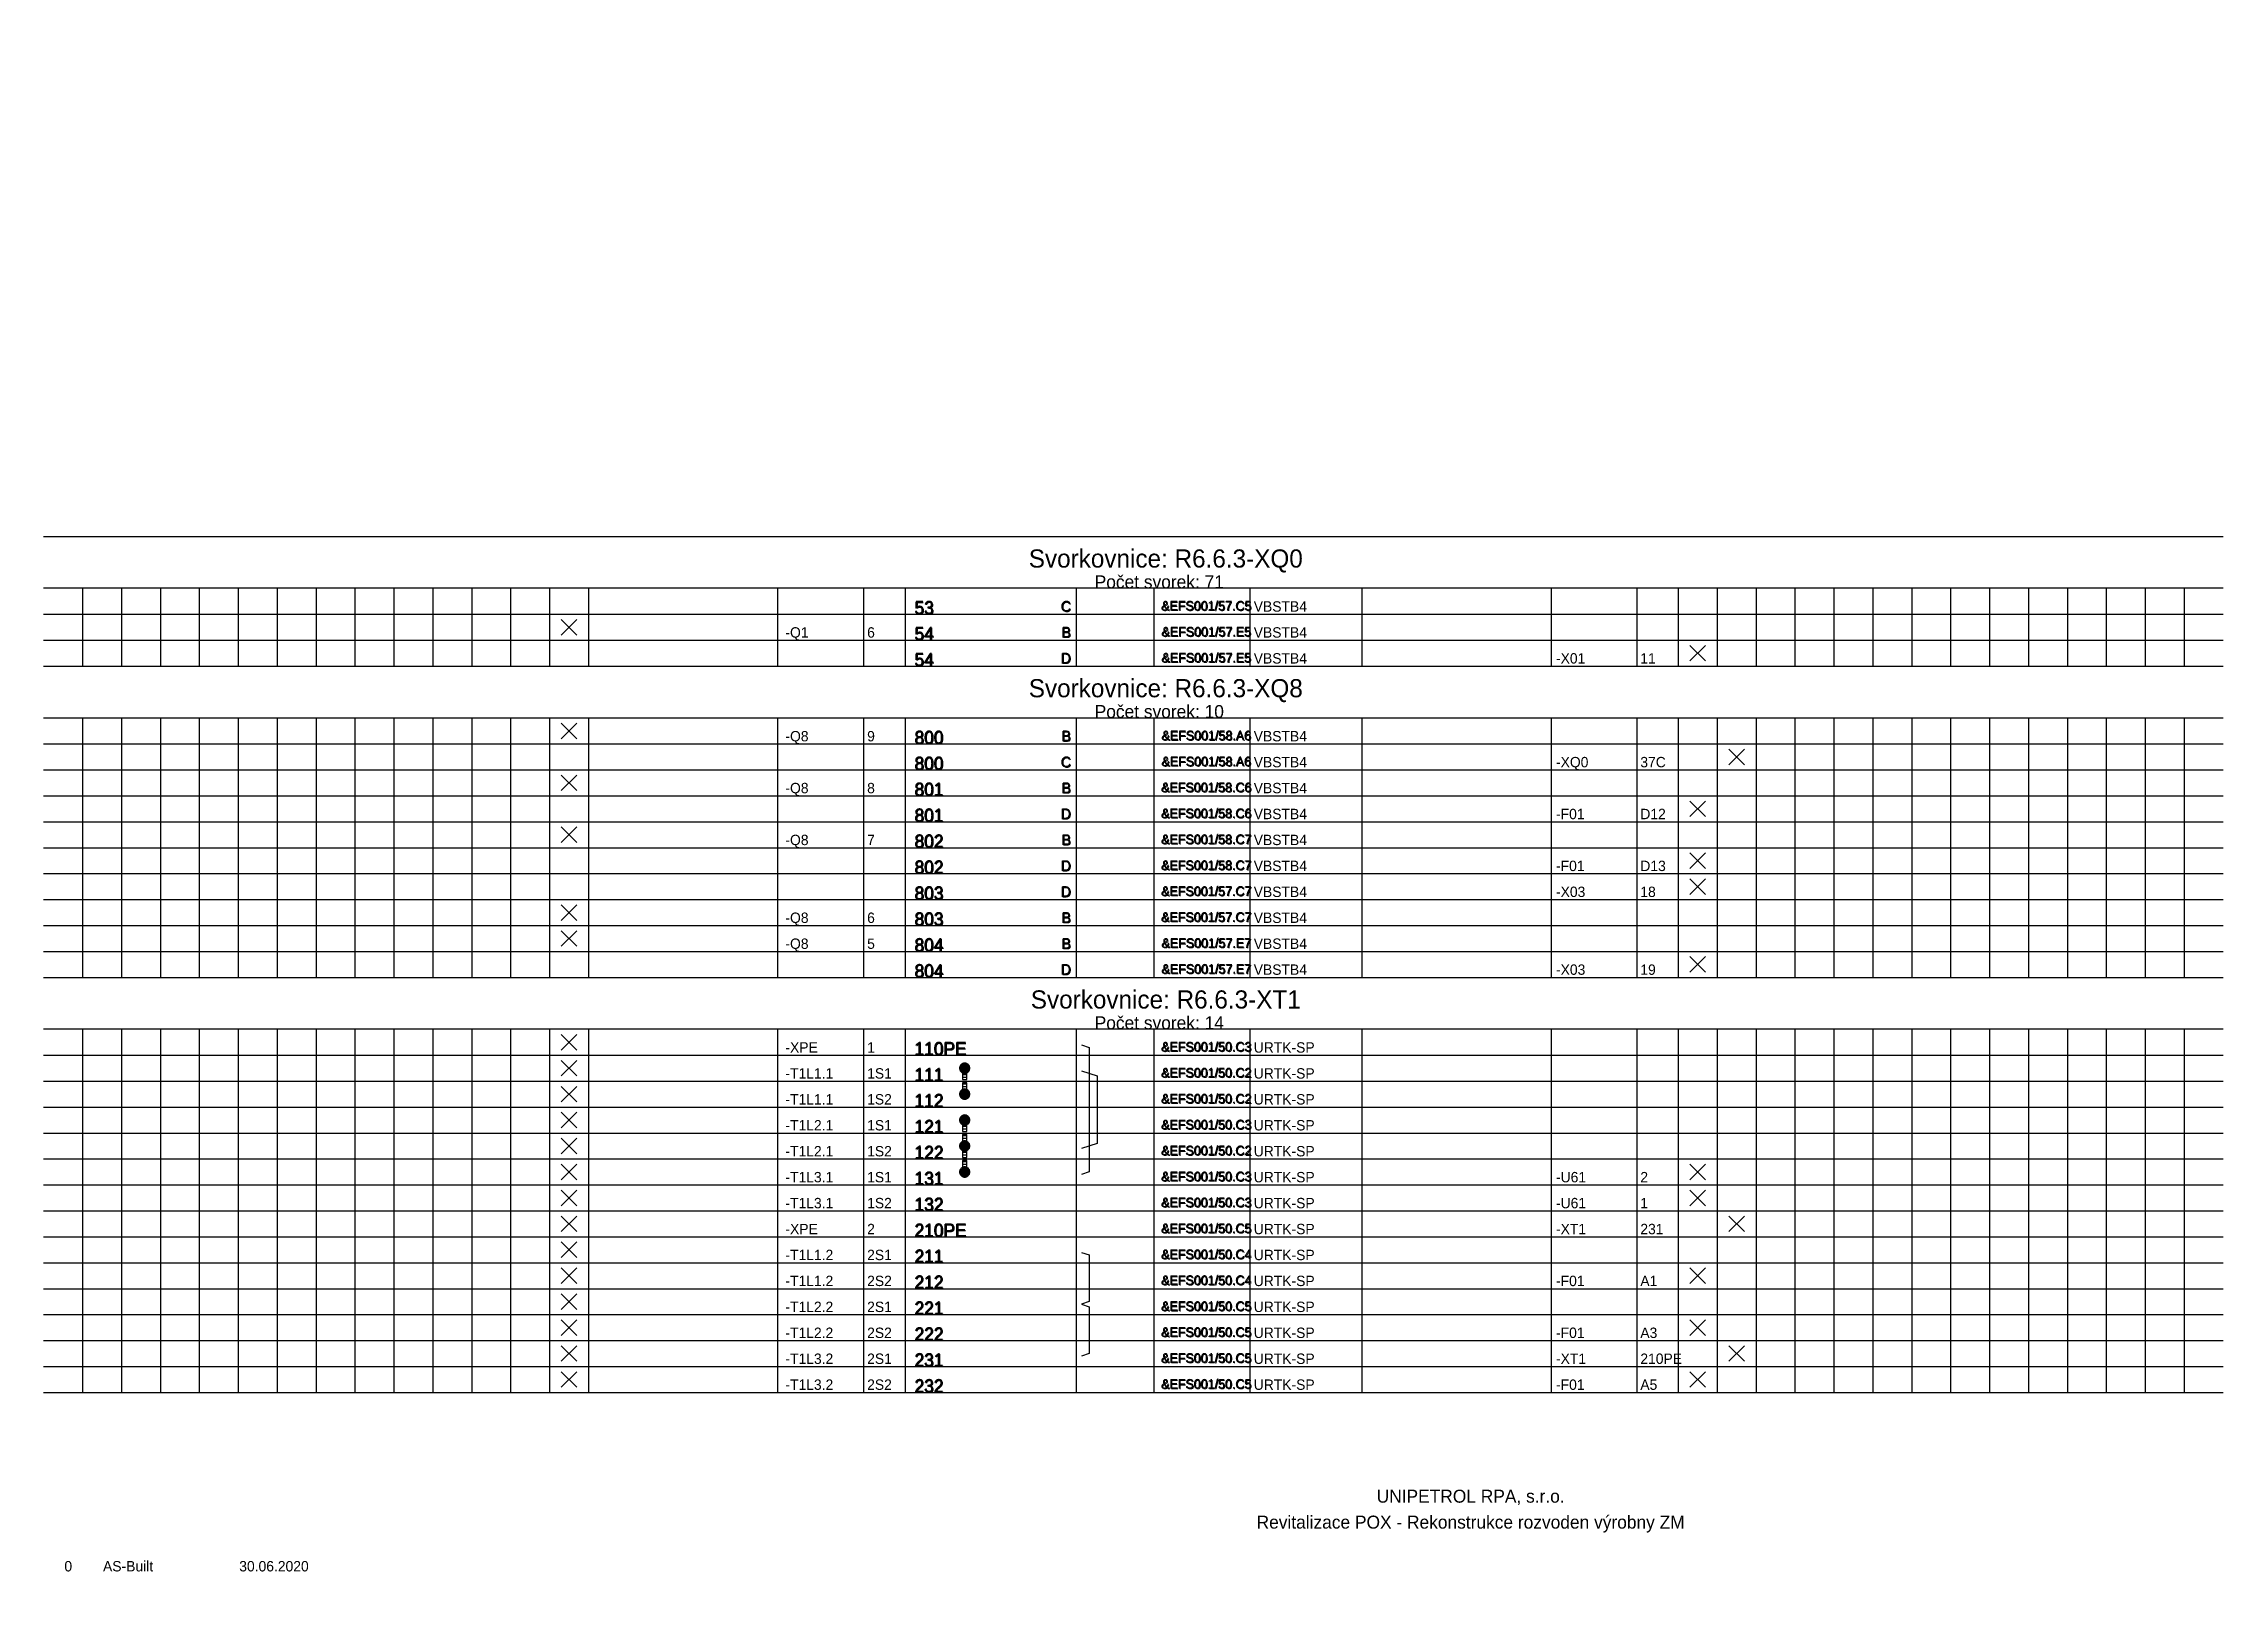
# Model space of a CAD drawing. Extents: x 0 to 420, y -1 to 300.
import ezdxf
from ezdxf.enums import TextEntityAlignment as Align

# ---------------------------------------------------------------- set-up
doc = ezdxf.new("R2010")
doc.units = 0
doc.header["$MEASUREMENT"] = 0
doc.linetypes.add('LTY1', pattern=[0])
for name, color, linetype in [('4', 4, 'Continuous'), ('PEN1', 7, 'LTY1'), ('PEN2', 7, 'LTY1'), ('PEN4', 7, 'LTY1'), ('PEN5', 7, 'LTY1'), ('SYMBOL', 7, 'LTY1')]:
    doc.layers.add(name, color=color, linetype=linetype)
doc.styles.add('NORMSCHRIFT', font='normwin')

# ---------------------------------------------------------------- blocks, each defined once
blk = doc.blocks.new('_SS-BLOK-S')
at = {"layer": 'PEN5', "linetype": 'LTY1'}
for p, q in [((0, -5), (420, -5)), ((420, -15), (0, -15))]:
    blk.add_line(p, q, dxfattribs=at)
at = {"layer": 'PEN1', "style": 'NORMSCHRIFT', "flags": 8}
for tag in ['CODE_1', 'CODE_2', 'CODE_3', 'CODE_4']:
    blk.add_attdef(tag, text='', height=3.5, dxfattribs=at).set_placement((216.25, -11), align=Align.CENTER)
at = {"layer": 'PEN2', "style": 'NORMSCHRIFT', "flags": 8}
blk.add_attdef('CODE_307', text='', height=2.5, dxfattribs=at).set_placement((215, -15), align=Align.CENTER)
at = {"layer": 'PEN4', "style": 'NORMSCHRIFT', "flags": 9}
for tag in ['CODE_558', 'CODE_91']:
    blk.add_attdef(tag, (0, 0), '', height=3.5, dxfattribs=at)
blk = doc.blocks.new('_SS-VETA-S')
at = {"layer": 'PEN1', "linetype": 'LTY1'}
for p, q in [((7.5, 5), (7.5, 0)), ((15, 5), (15, 0)), ((22.5, 5), (22.5, 0)), ((30, 5), (30, 0)), ((37.5, 5), (37.5, 0)), ((45, 5), (45, 0)), ((52.5, 5), (52.5, 0)), ((60, 5), (60, 0)), ((67.5, 5), (67.5, 0)), ((75, 5), (75, 0)), ((82.5, 5), (82.5, 0)), ((90, 5), (90, 0)), ((97.5, 5), (97.5, 0)), ((141.5, 0), (141.5, 5)), ((158, 5), (158, 0)), ((199, 5), (199, 0)), ((214, 0), (214, 5)), ((232.5, 0), (232.5, 5)), ((290.5, 5), (290.5, 0)), ((307, 5), (307, 0)), ((322.5, 5), (322.5, 0)), ((330, 5), (330, 0)), ((337.5, 5), (337.5, 0)), ((345, 5), (345, 0)), ((352.5, 5), (352.5, 0)), ((360, 5), (360, 0)), ((367.5, 5), (367.5, 0)), ((375, 5), (375, 0)), ((382.5, 5), (382.5, 0)), ((390, 5), (390, 0)), ((390, 5), (390, 0)), ((397.5, 5), (397.5, 0)), ((405, 5), (405, 0)), ((412.5, 5), (412.5, 0)), ((0, 0), (420, 0))]:
    blk.add_line(p, q, dxfattribs=at)
at = {"layer": 'PEN5', "linetype": 'LTY1'}
for p, q in [((105, 5), (105, 0)), ((166, 5), (166, 0)), ((254, 5), (254, 0)), ((315, 5), (315, 0))]:
    blk.add_line(p, q, dxfattribs=at)
at = {"layer": 'PEN2', "style": 'NORMSCHRIFT', "flags": 8}
blk.add_attdef('CODE_21', (167.95, -0.1), '', height=2.5, dxfattribs=at)
at = {"layer": 'PEN4', "style": 'NORMSCHRIFT'}
for tag, p, height, flags in [('CODE_63', (0, 0), 3.5, 9), ('CODE_91', (0, 0), 3.5, 9), ('CODE_781', (0, 0), 3.5, 9), ('CODE_782', (0, 0), 3.5, 9), ('CODE_10003', (107.7, 0.5), 2, 8), ('CODE_10001', (107.7, 0.5), 2, 8), ('CODE_10002', (107.7, 0.5), 2, 8), ('CODE_10004', (142.95, 0.5), 2, 8), ('CODE_10021', (158.7, 0.5), 2, 8), ('CODE_41', (233.2, 0.5), 2, 8), ('CODE_11003', (255.95, 0.5), 2, 8), ('CODE_11001', (255.95, 0.5), 2, 8), ('CODE_11002', (255.95, 0.5), 2, 8), ('CODE_11004', (291.45, 0.5), 2, 8), ('CODE_11021', (307.7, 0.5), 2, 8)]:
    blk.add_attdef(tag, p, '', height=height, dxfattribs=dict(at, flags=flags))
at = {"layer": 'PEN4', "style": 'NORMSCHRIFT', "flags": 8}
blk.add_attdef('CODE_45', text='', height=2, dxfattribs=at).set_placement((198.1, 0.4), align=Align.RIGHT)
blk.add_attdef('CODE_10', text='', height=1.8, dxfattribs=at).set_placement((224.2, 0.6), align=Align.CENTER)
blk = doc.blocks.new('_SS-NEOZN-S')
at = {"layer": 'PEN2', "linetype": 'LTY1'}
for p, q in [((-4, 1), (-1, 4)), ((-4, 4), (-1, 1))]:
    blk.add_line(p, q, dxfattribs=at)
blk = doc.blocks.new('_SS-MUST3-S')
at = {"layer": 'PEN1', "linetype": 'LTY1'}
for p, q in [((-0.975, 0.075), (-1, 0)), ((-1, 0), (-0.975, -0.075)), ((-1, 0), (1, 0)), ((-0.95, 0.25), (-0.975, 0.15)), ((-0.975, 0.15), (-0.975, 0.075)), ((-0.925, 0.325), (-0.95, 0.25)), ((-0.95, 0.25), (0.95, 0.25)), ((-0.9, 0.4), (-0.925, 0.325)), ((-0.85, 0.5), (-0.9, 0.4)), ((-0.8, 0.55), (-0.85, 0.5)), ((-0.85, 0.5), (0.85, 0.5)), ((-0.75, 0.625), (-0.8, 0.55)), ((-0.7, 0.7), (-0.75, 0.625)), ((-0.625, 0.75), (-0.7, 0.7)), ((-0.55, 0.8), (-0.625, 0.75)), ((-0.625, 0.75), (0.625, 0.75)), ((-0.5, 0.85), (-0.55, 0.8)), ((-0.4, 0.9), (-0.5, 0.85)), ((-0.325, 0.925), (-0.4, 0.9)), ((-0.4, 0), (-0.4, -2.2)), ((0.4, 0), (-0.4, 0)), ((-0.25, 0.95), (-0.325, 0.925)), ((-0.15, 0.975), (-0.25, 0.95)), ((-0.075, 0.975), (-0.15, 0.975)), ((0, 1), (-0.075, 0.975)), ((0.075, 0.975), (0, 1)), ((0.15, 0.975), (0.075, 0.975)), ((0.25, 0.95), (0.15, 0.975)), ((0.325, 0.925), (0.25, 0.95)), ((0.4, 0.9), (0.325, 0.925)), ((0.5, 0.85), (0.4, 0.9)), ((0.4, -2.2), (0.4, 0)), ((0.55, 0.8), (0.5, 0.85)), ((0.625, 0.75), (0.55, 0.8)), ((0.7, 0.7), (0.625, 0.75)), ((0.75, 0.625), (0.7, 0.7)), ((0.8, 0.55), (0.75, 0.625)), ((0.85, 0.5), (0.8, 0.55)), ((0.9, 0.4), (0.85, 0.5)), ((0.925, 0.325), (0.9, 0.4)), ((0.95, 0.25), (0.925, 0.325)), ((0.975, 0.15), (0.95, 0.25)), ((0.975, 0.075), (0.975, 0.15)), ((1, 0), (0.975, 0.075)), ((0.975, -0.075), (1, 0)), ((-0.975, -0.075), (-0.975, -0.15)), ((-0.975, -0.15), (-0.95, -0.25)), ((-0.95, -0.25), (-0.925, -0.325)), ((-0.95, -0.25), (0.95, -0.25)), ((-0.925, -0.325), (-0.9, -0.4)), ((-0.9, -0.4), (-0.85, -0.5)), ((-0.85, -0.5), (-0.8, -0.55)), ((-0.85, -0.5), (0.85, -0.5)), ((-0.8, -0.55), (-0.75, -0.625)), ((-0.75, -0.625), (-0.7, -0.7)), ((-0.7, -0.7), (-0.625, -0.75)), ((-0.625, -0.75), (-0.55, -0.8)), ((-0.625, -0.75), (0.625, -0.75)), ((-0.55, -0.8), (-0.5, -0.85)), ((-0.5, -0.85), (-0.4, -0.9)), ((-0.4, -0.2), (0.4, -0.2)), ((-0.4, -0.7), (0.4, -0.7)), ((-0.4, -0.9), (-0.325, -0.925)), ((-0.4, -1.2), (0.4, -1.2)), ((-0.4, -1.7), (0.4, -1.7)), ((-0.4, -2.2), (0.4, -2.2)), ((-0.4, -2.2), (0.4, -2.2)), ((-0.325, -0.925), (-0.25, -0.95)), ((-0.25, -0.95), (-0.15, -0.975)), ((-0.15, -0.975), (-0.075, -0.975)), ((-0.075, -0.975), (0, -1)), ((0, -1), (0.075, -0.975)), ((0.075, -0.975), (0.15, -0.975)), ((0.15, -0.975), (0.25, -0.95)), ((0.25, -0.95), (0.325, -0.925)), ((0.325, -0.925), (0.4, -0.9)), ((0.4, -0.9), (0.5, -0.85)), ((0.5, -0.85), (0.55, -0.8)), ((0.55, -0.8), (0.625, -0.75)), ((0.625, -0.75), (0.7, -0.7)), ((0.7, -0.7), (0.75, -0.625)), ((0.75, -0.625), (0.8, -0.55)), ((0.8, -0.55), (0.85, -0.5)), ((0.85, -0.5), (0.9, -0.4)), ((0.9, -0.4), (0.925, -0.325)), ((0.925, -0.325), (0.95, -0.25)), ((0.95, -0.25), (0.975, -0.15)), ((0.975, -0.15), (0.975, -0.075))]:
    blk.add_line(p, q, dxfattribs=at)
blk = doc.blocks.new('_SS-MUST1-S')
at = {"layer": 'PEN1', "linetype": 'LTY1'}
for p, q in [((-0.975, 0.075), (-1, 0)), ((-1, 0), (-0.975, -0.075)), ((-1, 0), (1, 0)), ((-0.95, 0.25), (-0.975, 0.15)), ((-0.975, 0.15), (-0.975, 0.075)), ((-0.925, 0.325), (-0.95, 0.25)), ((-0.95, 0.25), (0.95, 0.25)), ((-0.9, 0.4), (-0.925, 0.325)), ((-0.85, 0.5), (-0.9, 0.4)), ((-0.8, 0.55), (-0.85, 0.5)), ((-0.85, 0.5), (0.85, 0.5)), ((-0.75, 0.625), (-0.8, 0.55)), ((-0.7, 0.7), (-0.75, 0.625)), ((-0.625, 0.75), (-0.7, 0.7)), ((-0.55, 0.8), (-0.625, 0.75)), ((-0.625, 0.75), (0.625, 0.75)), ((-0.5, 0.85), (-0.55, 0.8)), ((-0.4, 0.9), (-0.5, 0.85)), ((-0.4, 2.2), (-0.4, 0)), ((0.4, 2.2), (-0.4, 2.2)), ((-0.4, 2), (0.4, 2)), ((-0.4, 1.5), (0.4, 1.5)), ((-0.4, 1), (0.4, 1)), ((-0.325, 0.925), (-0.4, 0.9)), ((-0.4, 0.5), (0.4, 0.5)), ((-0.4, 0), (0.4, 0)), ((-0.4, 0), (0.4, 0)), ((-0.25, 0.95), (-0.325, 0.925)), ((-0.15, 0.975), (-0.25, 0.95)), ((-0.075, 0.975), (-0.15, 0.975)), ((0, 1), (-0.075, 0.975)), ((0.075, 0.975), (0, 1)), ((0.15, 0.975), (0.075, 0.975)), ((0.25, 0.95), (0.15, 0.975)), ((0.325, 0.925), (0.25, 0.95)), ((0.4, 0.9), (0.325, 0.925)), ((0.4, 0), (0.4, 2.2)), ((0.5, 0.85), (0.4, 0.9)), ((0.55, 0.8), (0.5, 0.85)), ((0.625, 0.75), (0.55, 0.8)), ((0.7, 0.7), (0.625, 0.75)), ((0.75, 0.625), (0.7, 0.7)), ((0.8, 0.55), (0.75, 0.625)), ((0.85, 0.5), (0.8, 0.55)), ((0.9, 0.4), (0.85, 0.5)), ((0.925, 0.325), (0.9, 0.4)), ((0.95, 0.25), (0.925, 0.325)), ((0.975, 0.15), (0.95, 0.25)), ((0.975, 0.075), (0.975, 0.15)), ((1, 0), (0.975, 0.075)), ((0.975, -0.075), (1, 0)), ((-0.975, -0.075), (-0.975, -0.15)), ((-0.975, -0.15), (-0.95, -0.25)), ((-0.95, -0.25), (-0.925, -0.325)), ((-0.95, -0.25), (0.95, -0.25)), ((-0.925, -0.325), (-0.9, -0.4)), ((-0.9, -0.4), (-0.85, -0.5)), ((-0.85, -0.5), (-0.8, -0.55)), ((-0.85, -0.5), (0.85, -0.5)), ((-0.8, -0.55), (-0.75, -0.625)), ((-0.75, -0.625), (-0.7, -0.7)), ((-0.7, -0.7), (-0.625, -0.75)), ((-0.625, -0.75), (-0.55, -0.8)), ((-0.625, -0.75), (0.625, -0.75)), ((-0.55, -0.8), (-0.5, -0.85)), ((-0.5, -0.85), (-0.4, -0.9)), ((-0.4, -0.9), (-0.325, -0.925)), ((-0.325, -0.925), (-0.25, -0.95)), ((-0.25, -0.95), (-0.15, -0.975)), ((-0.15, -0.975), (-0.075, -0.975)), ((-0.075, -0.975), (0, -1)), ((0, -1), (0.075, -0.975)), ((0.075, -0.975), (0.15, -0.975)), ((0.15, -0.975), (0.25, -0.95)), ((0.25, -0.95), (0.325, -0.925)), ((0.325, -0.925), (0.4, -0.9)), ((0.4, -0.9), (0.5, -0.85)), ((0.5, -0.85), (0.55, -0.8)), ((0.55, -0.8), (0.625, -0.75)), ((0.625, -0.75), (0.7, -0.7)), ((0.7, -0.7), (0.75, -0.625)), ((0.75, -0.625), (0.8, -0.55)), ((0.8, -0.55), (0.85, -0.5)), ((0.85, -0.5), (0.9, -0.4)), ((0.9, -0.4), (0.925, -0.325)), ((0.925, -0.325), (0.95, -0.25)), ((0.95, -0.25), (0.975, -0.15)), ((0.975, -0.15), (0.975, -0.075))]:
    blk.add_line(p, q, dxfattribs=at)
blk = doc.blocks.new('_9-REV')
at = {"layer": 'PEN4', "style": 'NORMSCHRIFT', "flags": 8}
blk.add_attdef('CODE_12778', text='', height=2, dxfattribs=at).set_placement((-0.25, 0.5), align=Align.CENTER)
at = {"layer": 'PEN4', "style": 'NORMSCHRIFT'}
for tag, p, height, flags in [('CODE_5902', (0, 0), 3.5, 9), ('CODE_12783', (6.45, 0.5), 2, 8), ('CODE_12782', (32.7, 0.5), 2, 8)]:
    blk.add_attdef(tag, p, '', height=height, dxfattribs=dict(at, flags=flags))

msp = doc.modelspace()

# ---------------------------------------------------------------- linework, layer by layer
at = {"layer": '4', "linetype": 'LTY1'}
for p, q in [((200, 107), (201.5, 106.5)), ((201.5, 106.5), (201.5, 82.5)), ((200, 102), (203, 101)), ((203, 101), (203, 88)), ((203, 88), (200, 87)), ((201.5, 82.5), (200, 82)), ((200, 67), (201.5, 66.5)), ((201.5, 66.5), (201.5, 57.5)), ((201.5, 57.5), (200, 57)), ((200, 57), (201.5, 56.5)), ((201.5, 56.5), (201.5, 47.5)), ((201.5, 47.5), (200, 47))]:
    msp.add_line(p, q, dxfattribs=at)

# ---------------------------------------------------------------- block references
at = {"layer": 'SYMBOL'}
for name, p in [('_SS-BLOK-S', (0, 210)), ('_SS-NEOZN-S', (103.75, 185)), ('_SS-NEOZN-S', (321.25, 180)), ('_SS-BLOK-S', (0, 185)), ('_SS-NEOZN-S', (103.75, 165)), ('_SS-NEOZN-S', (328.75, 160)), ('_SS-NEOZN-S', (103.75, 155)), ('_SS-NEOZN-S', (321.25, 150)), ('_SS-NEOZN-S', (103.75, 145)), ('_SS-NEOZN-S', (321.25, 140)), ('_SS-NEOZN-S', (321.25, 135)), ('_SS-NEOZN-S', (103.75, 130)), ('_SS-NEOZN-S', (103.75, 125)), ('_SS-NEOZN-S', (321.25, 120)), ('_SS-BLOK-S', (0, 125)), ('_SS-NEOZN-S', (103.75, 105)), ('_SS-NEOZN-S', (103.75, 100)), ('_SS-MUST3-S', (177.5, 102.5)), ('_SS-NEOZN-S', (103.75, 95)), ('_SS-MUST1-S', (177.5, 97.5)), ('_SS-NEOZN-S', (103.75, 90)), ('_SS-MUST3-S', (177.5, 92.5)), ('_SS-NEOZN-S', (103.75, 85)), ('_SS-MUST1-S', (177.5, 87.5)), ('_SS-MUST3-S', (177.5, 87.5)), ('_SS-MUST1-S', (177.5, 82.5)), ('_SS-NEOZN-S', (103.75, 80)), ('_SS-NEOZN-S', (321.25, 80)), ('_SS-NEOZN-S', (103.75, 75)), ('_SS-NEOZN-S', (321.25, 75)), ('_SS-NEOZN-S', (103.75, 70)), ('_SS-NEOZN-S', (328.75, 70)), ('_SS-NEOZN-S', (103.75, 65)), ('_SS-NEOZN-S', (103.75, 60)), ('_SS-NEOZN-S', (321.25, 60)), ('_SS-NEOZN-S', (103.75, 55)), ('_SS-NEOZN-S', (103.75, 50)), ('_SS-NEOZN-S', (321.25, 50)), ('_SS-NEOZN-S', (103.75, 45)), ('_SS-NEOZN-S', (328.75, 45)), ('_SS-NEOZN-S', (103.75, 40)), ('_SS-NEOZN-S', (321.25, 40))]:
    msp.add_blockref(name, p, dxfattribs=at)
for name, p, values in [('_SS-VETA-S', (0, 190), {'CODE_21': '53', 'CODE_45': 'C', 'CODE_10': '&EFS001/57.C5', 'CODE_41': 'VBSTB4'}), ('_SS-VETA-S', (0, 185), {'CODE_21': '54', 'CODE_45': 'B', 'CODE_10': '&EFS001/57.E5', 'CODE_10004': '-Q1', 'CODE_10021': '6', 'CODE_41': 'VBSTB4'}), ('_SS-VETA-S', (0, 180), {'CODE_21': '54', 'CODE_45': 'D', 'CODE_10': '&EFS001/57.E5', 'CODE_11004': '-X01', 'CODE_11021': '11', 'CODE_41': 'VBSTB4'}), ('_SS-VETA-S', (0, 165), {'CODE_21': '800', 'CODE_45': 'B', 'CODE_10': '&EFS001/58.A6', 'CODE_10004': '-Q8', 'CODE_10021': '9', 'CODE_41': 'VBSTB4'}), ('_SS-VETA-S', (0, 160), {'CODE_21': '800', 'CODE_45': 'C', 'CODE_10': '&EFS001/58.A6', 'CODE_11004': '-XQ0', 'CODE_11021': '37C', 'CODE_41': 'VBSTB4'}), ('_SS-VETA-S', (0, 155), {'CODE_21': '801', 'CODE_45': 'B', 'CODE_10': '&EFS001/58.C6', 'CODE_10004': '-Q8', 'CODE_10021': '8', 'CODE_41': 'VBSTB4'}), ('_SS-VETA-S', (0, 150), {'CODE_21': '801', 'CODE_45': 'D', 'CODE_10': '&EFS001/58.C6', 'CODE_11004': '-F01', 'CODE_11021': 'D12', 'CODE_41': 'VBSTB4'}), ('_SS-VETA-S', (0, 145), {'CODE_21': '802', 'CODE_45': 'B', 'CODE_10': '&EFS001/58.C7', 'CODE_10004': '-Q8', 'CODE_10021': '7', 'CODE_41': 'VBSTB4'}), ('_SS-VETA-S', (0, 140), {'CODE_21': '802', 'CODE_45': 'D', 'CODE_10': '&EFS001/58.C7', 'CODE_11004': '-F01', 'CODE_11021': 'D13', 'CODE_41': 'VBSTB4'}), ('_SS-VETA-S', (0, 135), {'CODE_21': '803', 'CODE_45': 'D', 'CODE_10': '&EFS001/57.C7', 'CODE_11004': '-X03', 'CODE_11021': '18', 'CODE_41': 'VBSTB4'}), ('_SS-VETA-S', (0, 130), {'CODE_21': '803', 'CODE_45': 'B', 'CODE_10': '&EFS001/57.C7', 'CODE_10004': '-Q8', 'CODE_10021': '6', 'CODE_41': 'VBSTB4'}), ('_SS-VETA-S', (0, 125), {'CODE_21': '804', 'CODE_45': 'B', 'CODE_10': '&EFS001/57.E7', 'CODE_10004': '-Q8', 'CODE_10021': '5', 'CODE_41': 'VBSTB4'}), ('_SS-VETA-S', (0, 120), {'CODE_21': '804', 'CODE_45': 'D', 'CODE_10': '&EFS001/57.E7', 'CODE_11004': '-X03', 'CODE_11021': '19', 'CODE_41': 'VBSTB4'}), ('_SS-VETA-S', (0, 105), {'CODE_21': '110PE', 'CODE_10': '&EFS001/50.C3', 'CODE_10004': '-XPE', 'CODE_10021': '1', 'CODE_41': 'URTK-SP'}), ('_SS-VETA-S', (0, 100), {'CODE_21': '111', 'CODE_10': '&EFS001/50.C2', 'CODE_10004': '-T1L1.1', 'CODE_10021': '1S1', 'CODE_41': 'URTK-SP'}), ('_SS-VETA-S', (0, 95), {'CODE_21': '112', 'CODE_10': '&EFS001/50.C2', 'CODE_10004': '-T1L1.1', 'CODE_10021': '1S2', 'CODE_41': 'URTK-SP'}), ('_SS-VETA-S', (0, 90), {'CODE_21': '121', 'CODE_10': '&EFS001/50.C3', 'CODE_10004': '-T1L2.1', 'CODE_10021': '1S1', 'CODE_41': 'URTK-SP'}), ('_SS-VETA-S', (0, 85), {'CODE_21': '122', 'CODE_10': '&EFS001/50.C2', 'CODE_10004': '-T1L2.1', 'CODE_10021': '1S2', 'CODE_41': 'URTK-SP'}), ('_SS-VETA-S', (0, 80), {'CODE_21': '131', 'CODE_10': '&EFS001/50.C3', 'CODE_10004': '-T1L3.1', 'CODE_10021': '1S1', 'CODE_11004': '-U61', 'CODE_11021': '2', 'CODE_41': 'URTK-SP'}), ('_SS-VETA-S', (0, 75), {'CODE_21': '132', 'CODE_10': '&EFS001/50.C3', 'CODE_10004': '-T1L3.1', 'CODE_10021': '1S2', 'CODE_11004': '-U61', 'CODE_11021': '1', 'CODE_41': 'URTK-SP'}), ('_SS-VETA-S', (0, 70), {'CODE_21': '210PE', 'CODE_10': '&EFS001/50.C5', 'CODE_10004': '-XPE', 'CODE_10021': '2', 'CODE_11004': '-XT1', 'CODE_11021': '231', 'CODE_41': 'URTK-SP'}), ('_SS-VETA-S', (0, 65), {'CODE_21': '211', 'CODE_10': '&EFS001/50.C4', 'CODE_10004': '-T1L1.2', 'CODE_10021': '2S1', 'CODE_41': 'URTK-SP'}), ('_SS-VETA-S', (0, 60), {'CODE_21': '212', 'CODE_10': '&EFS001/50.C4', 'CODE_10004': '-T1L1.2', 'CODE_10021': '2S2', 'CODE_11004': '-F01', 'CODE_11021': 'A1', 'CODE_41': 'URTK-SP'}), ('_SS-VETA-S', (0, 55), {'CODE_21': '221', 'CODE_10': '&EFS001/50.C5', 'CODE_10004': '-T1L2.2', 'CODE_10021': '2S1', 'CODE_41': 'URTK-SP'}), ('_SS-VETA-S', (0, 50), {'CODE_21': '222', 'CODE_10': '&EFS001/50.C5', 'CODE_10004': '-T1L2.2', 'CODE_10021': '2S2', 'CODE_11004': '-F01', 'CODE_11021': 'A3', 'CODE_41': 'URTK-SP'}), ('_SS-VETA-S', (0, 45), {'CODE_21': '231', 'CODE_10': '&EFS001/50.C5', 'CODE_10004': '-T1L3.2', 'CODE_10021': '2S1', 'CODE_11004': '-XT1', 'CODE_11021': '210PE', 'CODE_41': 'URTK-SP'}), ('_SS-VETA-S', (0, 40), {'CODE_21': '232', 'CODE_10': '&EFS001/50.C5', 'CODE_10004': '-T1L3.2', 'CODE_10021': '2S2', 'CODE_11004': '-F01', 'CODE_11021': 'A5', 'CODE_41': 'URTK-SP'}), ('_9-REV', (5, 5), {'CODE_12778': '0', 'CODE_12783': 'AS-Built', 'CODE_12782': '30.06.2020'})]:
    msp.add_blockref(name, p, dxfattribs=at).add_auto_attribs(values)

# ---------------------------------------------------------------- texts
at = {"layer": 'PEN1', "style": 'NORMSCHRIFT'}
for s, p in [('Svorkovnice: R6.6.3-XQ0', (216.25, 199)), ('Svorkovnice: R6.6.3-XQ8', (216.25, 174)), ('Svorkovnice: R6.6.3-XT1', (216.25, 114))]:
    msp.add_text(s, height=3.5, dxfattribs=at).set_placement(p, align=Align.CENTER)
at = {"layer": 'PEN2', "style": 'NORMSCHRIFT'}
for s, p in [('Počet svorek: 71', (215, 195)), ('Počet svorek: 10', (215, 170)), ('Počet svorek: 14', (215, 110)), ('UNIPETROL RPA, s.r.o.', (275, 18.75)), ('Revitalizace POX - Rekonstrukce rozvoden výrobny ZM', (275, 13.75))]:
    msp.add_text(s, height=2.5, dxfattribs=at).set_placement(p, align=Align.CENTER)
for s, p in [('53', (167.75, 190)), ('53', (167.85, 190.1)), ('54', (167.75, 185)), ('54', (167.85, 185.1)), ('54', (167.75, 180)), ('54', (167.85, 180.1)), ('800', (167.75, 165)), ('800', (167.85, 165.1)), ('800', (167.75, 160)), ('800', (167.85, 160.1)), ('801', (167.75, 155)), ('801', (167.85, 155.1)), ('801', (167.75, 150)), ('801', (167.85, 150.1)), ('802', (167.75, 145)), ('802', (167.85, 145.1)), ('802', (167.75, 140)), ('802', (167.85, 140.1)), ('803', (167.75, 135)), ('803', (167.85, 135.1)), ('803', (167.75, 130)), ('803', (167.85, 130.1)), ('804', (167.75, 125)), ('804', (167.85, 125.1)), ('804', (167.75, 120)), ('804', (167.85, 120.1)), ('110PE', (167.75, 105)), ('110PE', (167.85, 105.1)), ('111', (167.75, 100)), ('111', (167.85, 100.1)), ('112', (167.75, 95)), ('112', (167.85, 95.1)), ('121', (167.75, 90)), ('121', (167.85, 90.1)), ('122', (167.75, 85)), ('122', (167.85, 85.1)), ('131', (167.75, 80)), ('131', (167.85, 80.1)), ('132', (167.75, 75)), ('132', (167.85, 75.1)), ('210PE', (167.75, 70)), ('210PE', (167.85, 70.1)), ('211', (167.75, 65)), ('211', (167.85, 65.1)), ('212', (167.75, 60)), ('212', (167.85, 60.1)), ('221', (167.75, 55)), ('221', (167.85, 55.1)), ('222', (167.75, 50)), ('222', (167.85, 50.1)), ('231', (167.75, 45)), ('231', (167.85, 45.1)), ('232', (167.75, 40)), ('232', (167.85, 40.1))]:
    msp.add_text(s, height=2.5, dxfattribs=at).set_placement(p)
at = {"layer": 'PEN4', "style": 'NORMSCHRIFT'}
for s, p in [('C', (197.9, 190.5)), ('C', (198, 190.6)), ('B', (197.9, 185.5)), ('B', (198, 185.6)), ('D', (197.9, 180.5)), ('D', (198, 180.6)), ('B', (197.9, 165.5)), ('B', (198, 165.6)), ('C', (197.9, 160.5)), ('C', (198, 160.6)), ('B', (197.9, 155.5)), ('B', (198, 155.6)), ('D', (197.9, 150.5)), ('D', (198, 150.6)), ('B', (197.9, 145.5)), ('B', (198, 145.6)), ('D', (197.9, 140.5)), ('D', (198, 140.6)), ('D', (197.9, 135.5)), ('D', (198, 135.6)), ('B', (197.9, 130.5)), ('B', (198, 130.6)), ('B', (197.9, 125.5)), ('B', (198, 125.6)), ('D', (197.9, 120.5)), ('D', (198, 120.6))]:
    msp.add_text(s, height=2, dxfattribs=at).set_placement(p, align=Align.RIGHT)
for s, p in [('&EFS001/57.C5', (224, 190.7)), ('&EFS001/57.C5', (224.1, 190.8)), ('&EFS001/57.E5', (224, 185.7)), ('&EFS001/57.E5', (224.1, 185.8)), ('&EFS001/57.E5', (224, 180.7)), ('&EFS001/57.E5', (224.1, 180.8)), ('&EFS001/58.A6', (224, 165.7)), ('&EFS001/58.A6', (224.1, 165.8)), ('&EFS001/58.A6', (224, 160.7)), ('&EFS001/58.A6', (224.1, 160.8)), ('&EFS001/58.C6', (224, 155.7)), ('&EFS001/58.C6', (224.1, 155.8)), ('&EFS001/58.C6', (224, 150.7)), ('&EFS001/58.C6', (224.1, 150.8)), ('&EFS001/58.C7', (224, 145.7)), ('&EFS001/58.C7', (224.1, 145.8)), ('&EFS001/58.C7', (224, 140.7)), ('&EFS001/58.C7', (224.1, 140.8)), ('&EFS001/57.C7', (224, 135.7)), ('&EFS001/57.C7', (224.1, 135.8)), ('&EFS001/57.C7', (224, 130.7)), ('&EFS001/57.C7', (224.1, 130.8)), ('&EFS001/57.E7', (224, 125.7)), ('&EFS001/57.E7', (224.1, 125.8)), ('&EFS001/57.E7', (224, 120.7)), ('&EFS001/57.E7', (224.1, 120.8)), ('&EFS001/50.C3', (224, 105.7)), ('&EFS001/50.C3', (224.1, 105.8)), ('&EFS001/50.C2', (224, 100.7)), ('&EFS001/50.C2', (224.1, 100.8)), ('&EFS001/50.C2', (224, 95.7)), ('&EFS001/50.C2', (224.1, 95.8)), ('&EFS001/50.C3', (224, 90.7)), ('&EFS001/50.C3', (224.1, 90.8)), ('&EFS001/50.C2', (224, 85.7)), ('&EFS001/50.C2', (224.1, 85.8)), ('&EFS001/50.C3', (224, 80.7)), ('&EFS001/50.C3', (224.1, 80.8)), ('&EFS001/50.C3', (224, 75.7)), ('&EFS001/50.C3', (224.1, 75.8)), ('&EFS001/50.C5', (224, 70.7)), ('&EFS001/50.C5', (224.1, 70.8)), ('&EFS001/50.C4', (224, 65.7)), ('&EFS001/50.C4', (224.1, 65.8)), ('&EFS001/50.C4', (224, 60.7)), ('&EFS001/50.C4', (224.1, 60.8)), ('&EFS001/50.C5', (224, 55.7)), ('&EFS001/50.C5', (224.1, 55.8)), ('&EFS001/50.C5', (224, 50.7)), ('&EFS001/50.C5', (224.1, 50.8)), ('&EFS001/50.C5', (224, 45.7)), ('&EFS001/50.C5', (224.1, 45.8)), ('&EFS001/50.C5', (224, 40.7)), ('&EFS001/50.C5', (224.1, 40.8))]:
    msp.add_text(s, height=1.8, dxfattribs=at).set_placement(p, align=Align.CENTER)

doc.saveas('drawing.dxf')
